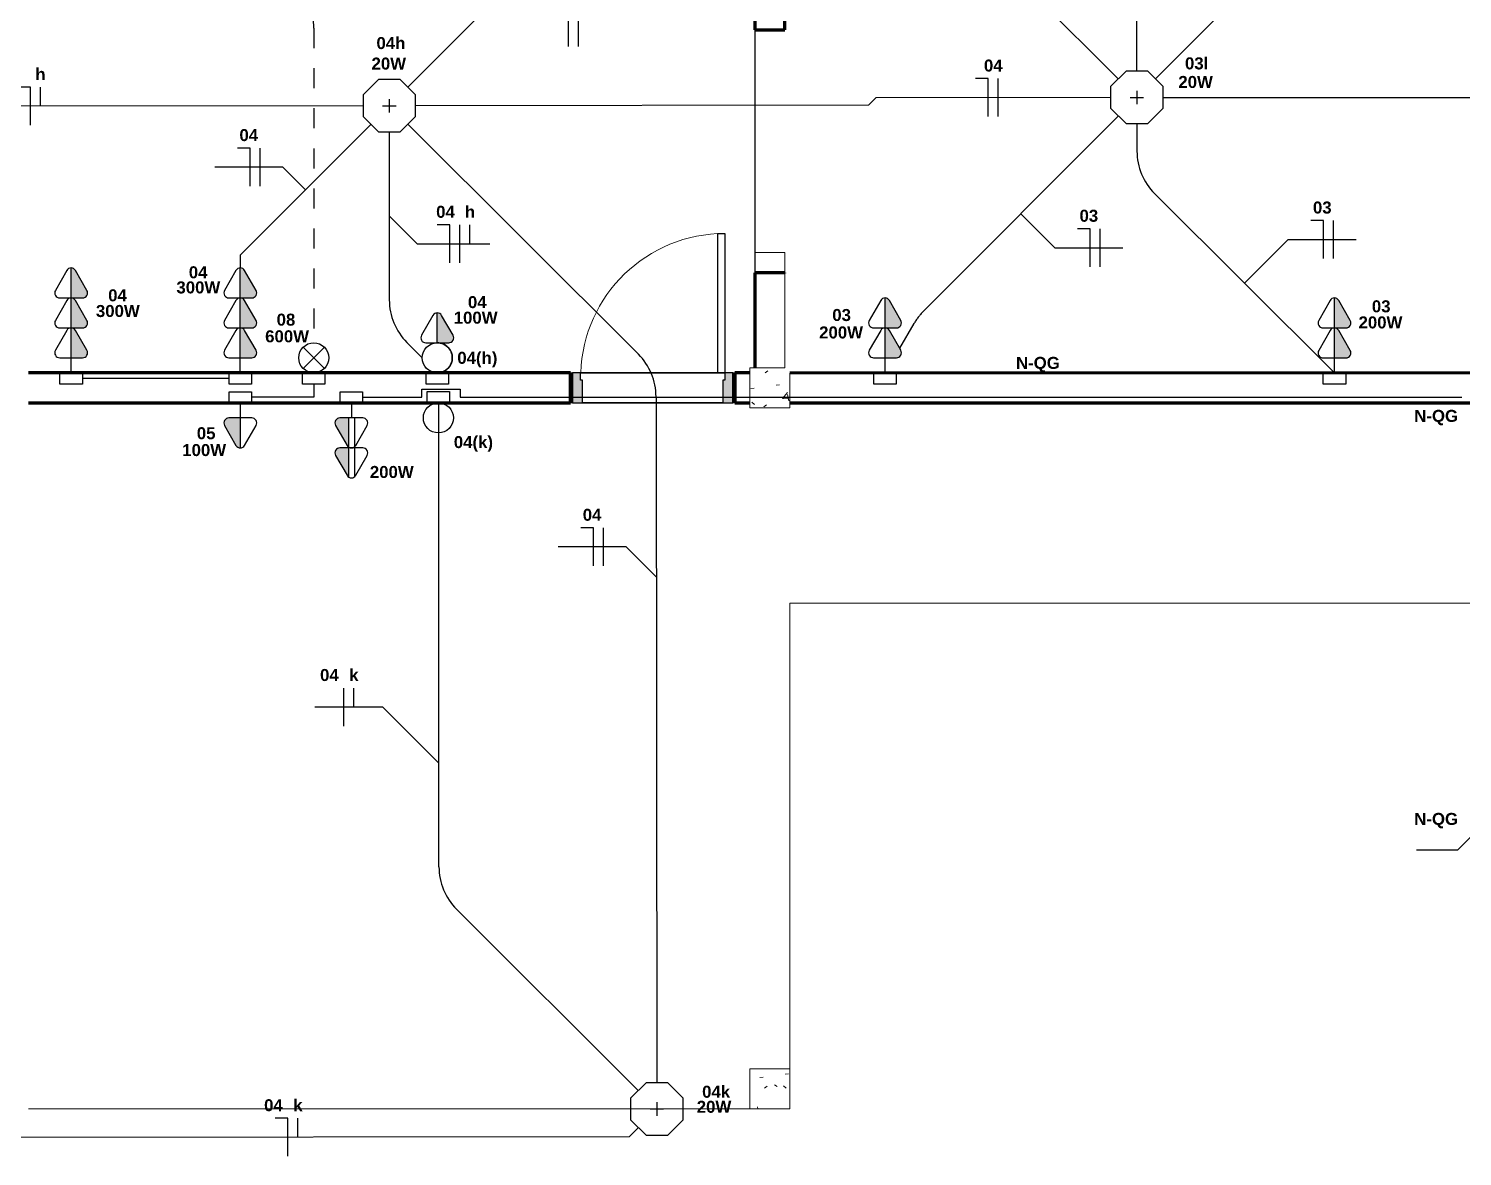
# Model space of a CAD drawing. Extents: x 1450 to 1868, y 82 to 351.
# Drawn here: x 1464.54 to 1471.7, y 143.44 to 149.07 of the extents above; entities that cross this region are included whole.
import ezdxf
from ezdxf.enums import TextEntityAlignment as Align

# ---------------------------------------------------------------- set-up
doc = ezdxf.new("R2010")
doc.units = 0
doc.header["$LTSCALE"] = 0.5
doc.linetypes.add('ELETRODUTO_PISO', pattern=[0.55, 0.4, -0.15])
doc.linetypes.add('ELETRODUTO_TETO', pattern=[1000, 1000, 0])
doc.layers.get('0').update_dxf_attribs({"linetype": 'CONTINUOUS'})
for name, color, linetype, lineweight in [('A-AREA', 32, 'CONTINUOUS', 9), ('A-DOOR', 31, 'CONTINUOUS', 25), ('A-DOOR-FRAM', 31, 'CONTINUOUS', 9), ('A-FLOR', 192, 'CONTINUOUS', 9), ('A-WALL', 113, 'CONTINUOUS', 30), ('S-COLS', 52, 'CONTINUOUS', 9)]:
    doc.layers.add(name, color=color, linetype=linetype, lineweight=lineweight)
for name, color, linetype in [('ELETRODUTO', 7, 'CONTINUOUS'), ('ELETRODUTO-PISO', 3, 'CONTINUOUS'), ('ELETRODUTO_TETO', 2, 'CONTINUOUS'), ('FIACAO', 7, 'CONTINUOUS'), ('Iluminação', 7, 'CONTINUOUS'), ('INDICACAO_CIRCUITO', 2, 'CONTINUOUS'), ('INDICACAO_INTERRUPTOR_FIA', 2, 'CONTINUOUS'), ('INDICACAO_POTENCIA', 1, 'CONTINUOUS'), ('INTERRUPTORES', 1, 'CONTINUOUS'), ('LINHA_DE_CHAMADA', 7, 'CONTINUOUS'), ('LUMINÁRIAS', 3, 'CONTINUOUS'), ('TOMADAS ABNT', 10, 'CONTINUOUS'), ('X_LIGACAO_VIRTUAL_OBJ', 7, 'CONTINUOUS')]:
    doc.layers.add(name, color=color, linetype=linetype)
doc.styles.add('Arial', font='arialbd.ttf', dxfattribs={"height": 100})

# ---------------------------------------------------------------- blocks, each defined once
blk = doc.blocks.new('Pilar Retangular de Concreto - 20X20 cm-V34-Planta Baixa')
at = {"layer": 'S-COLS'}
h = blk.add_hatch(dxfattribs=at)
h.set_pattern_fill('FP_54', color=256, style=0, pattern_type=2)
h.set_pattern_definition([(50, (38416.5, 14420.3), (364.368, -31.8783), [38.1, -419.1]), (355, (38416.5, 14420.3), (-70.486, 382.1133), [30.48, -335.28]), (100.451, (38446.87, 14417.65), (293.885, 350.2334), [32.38, -356.18]), (46.184, (38416.5, 14521.9), (542.1585, -84.086), [57.15, -628.65]), (96.636, (38461.7, 14514.9), (474.805, 494.8554), [48.57, -534.27]), (351.184, (38416.5, 14521.9), (474.81, 494.85), [45.72, -502.92]), (21, (38467.3, 14496.5), (303.2285, -204.5305), [38.1, -419.1]), (326, (38467.3, 14496.5), (123.604, 368.376), [30.48, -335.28]), (71.451, (38492.58, 14479.46), (426.834, 163.8427), [32.38, -356.18]), (37.5, (38416.51, 14420.3), (6.17665, 169.11015), [16.764, -314.452, 16.764, -323.596, -336.55]), (37.5, (38416.51, 14420.3), (6.17665, 169.11015), [-671.576, 16.764, -319.786]), (7.5, (38416.51, 14420.3), (133.6389, 200.3615), [16.764, -177.292, 16.764, -306.832, -128.27]), (7.5, (38416.51, 14420.3), (133.6389, 200.3615), [-517.652, 16.764, -111.506]), (327.5, (38303.23, 14420.3), (271.1818, -11.45836), [16.764, -110.236, 16.764, -905.256]), (327.5, (38303.23, 14420.3), (271.1818, -11.45836), [-143.764, -379.476, 16.764, -509.016]), (317.5, (38252.43, 14420.3), (296.2585, 50.8528), [16.764, -148.336, 16.764, -246.38, -373.38]), (317.5, (38252.43, 14420.3), (296.2585, 50.8528), [-428.244, 16.764, -356.616])])
h.paths.add_polyline_path([(48.1, -100), (100, -100), (100, 73.2), (75, 73.2), (75, 100), (-100, 100), (-100, -100), (-75, -100)], flags=0)
for p, q in [((75, 100), (-100, 100)), ((-100, 100), (-100, -100)), ((100, -100), (100, 73.2)), ((-100, -100), (100, -100))]:
    blk.add_line(p, q, dxfattribs=at)
blk = doc.blocks.new('Porta Simples de Abrir - 70x210cm - Marco de Madeira-3450791-Planta Baixa')
at = {"layer": 'A-DOOR-FRAM', "lineweight": 25}
h = blk.add_hatch(color=256, dxfattribs=at)
h.paths.add_polyline_path([(-400, -75), (-350, -75), (-350, 38), (-360, 38), (-360, 75), (-400, 75), (-400, -55.9)], flags=0)
h.paths.add_polyline_path([(350, -75), (400, -75), (400, 75), (360, 75), (359.9, 38), (350, 38), (350, -49.8)], flags=0)
at = {"layer": 'A-DOOR'}
for p, q in [((325, 75), (325, 771)), ((325, 771), (360, 771)), ((360, 771), (360, 75)), ((360, 75), (-360, 75)), ((360, 75), (325, 75)), ((-350, -75), (350, -75))]:
    blk.add_line(p, q, dxfattribs=at)
at = {"layer": 'A-DOOR', "lineweight": 9}
blk.add_arc((360, 50.9), 720.1, 90, 178.07863, dxfattribs=at)
at = {"layer": 'A-DOOR-FRAM', "lineweight": 25}
for p, q in [((-360, 75), (-400, 75)), ((-400, 75), (-400, -75)), ((-360, 38), (-360, 75)), ((360, 75), (360, 38)), ((400, 75), (360, 75)), ((400, -75), (400, 75)), ((-350, 38), (-360, 38)), ((-350, -75), (-350, 38)), ((360, 38), (350, 38)), ((350, 38), (350, -75)), ((-400, -75), (-350, -75)), ((350, -75), (400, -75))]:
    blk.add_line(p, q, dxfattribs=at)
blk = doc.blocks.new('Pilar Retangular de Concreto - 20X20 cm-V71-Planta Baixa')
at = {"layer": 'S-COLS'}
h = blk.add_hatch(dxfattribs=at)
h.set_pattern_fill('FP_119', color=256, style=0, pattern_type=2)
h.set_pattern_definition([(50, (38416.5, 17920.3), (364.368, -31.8783), [38.1, -419.1]), (355, (38416.5, 17920.3), (-70.486, 382.1133), [30.48, -335.28]), (100.451, (38446.87, 17917.65), (293.885, 350.2334), [32.38, -356.18]), (46.184, (38416.5, 18021.9), (542.1585, -84.086), [57.15, -628.65]), (96.636, (38461.7, 18014.9), (474.805, 494.8554), [48.57, -534.27]), (351.184, (38416.5, 18021.9), (474.81, 494.85), [45.72, -502.92]), (21, (38467.3, 17996.5), (303.2285, -204.5305), [38.1, -419.1]), (326, (38467.3, 17996.5), (123.604, 368.376), [30.48, -335.28]), (71.451, (38492.58, 17979.46), (426.834, 163.8427), [32.38, -356.18]), (37.5, (38416.51, 17920.3), (6.17665, 169.11015), [16.764, -314.452, 16.764, -323.596, -336.55]), (37.5, (38416.51, 17920.3), (6.17665, 169.11015), [-671.576, 16.764, -319.786]), (7.5, (38416.51, 17920.3), (133.6389, 200.3615), [16.764, -177.292, 16.764, -306.832, -128.27]), (7.5, (38416.51, 17920.3), (133.6389, 200.3615), [-517.652, 16.764, -111.506]), (327.5, (38303.23, 17920.3), (271.1818, -11.45836), [16.764, -110.236, 16.764, -905.256]), (327.5, (38303.23, 17920.3), (271.1818, -11.45836), [-143.764, -379.476, 16.764, -509.016]), (317.5, (38252.43, 17920.3), (296.2585, 50.8528), [16.764, -148.336, 16.764, -246.38, -373.38]), (317.5, (38252.43, 17920.3), (296.2585, 50.8528), [-428.244, 16.764, -356.616])])
h.paths.add_polyline_path([(100, -100), (100, 100), (-100, 100), (-100, -100)], flags=0)
for p, q in [((100, 100), (-100, 100)), ((-100, 100), (-100, -100)), ((100, -100), (100, 100)), ((-100, -100), (100, -100))]:
    blk.add_line(p, q, dxfattribs=at)
blk = doc.blocks.new('*U202', base_point=(-46767.4, 14923.04))
for points in [[(-46765.23, 14974.16, 0.269143), (-46767.4, 14975.42), (-46767.4, 14960.46), (-46761.71, 14960.46, 0.575867), (-46759.54, 14964.2)], [(-46765.23, 14959.2, 0.269143), (-46767.4, 14960.46), (-46767.4, 14945.5), (-46761.71, 14945.5, 0.575867), (-46759.54, 14949.24)], [(-46765.23, 14944.24, 0.269143), (-46767.4, 14945.5), (-46767.4, 14930.54), (-46761.71, 14930.54, 0.575867), (-46759.54, 14934.28)]]:
    blk.add_hatch(color=256).paths.add_polyline_path(points)
for p, q in [((-46769.57, 14974.16), (-46775.26, 14964.2)), ((-46767.4, 14960.46), (-46767.4, 14975.42)), ((-46759.54, 14964.2), (-46765.23, 14974.16)), ((-46769.57, 14959.2), (-46775.26, 14949.24)), ((-46773.09, 14960.46), (-46767.4, 14960.46)), ((-46767.4, 14945.5), (-46767.4, 14960.46)), ((-46767.4, 14960.46), (-46761.71, 14960.46)), ((-46759.54, 14949.24), (-46765.23, 14959.2)), ((-46769.57, 14944.24), (-46775.26, 14934.28)), ((-46773.09, 14945.5), (-46767.4, 14945.5)), ((-46767.4, 14930.54), (-46767.4, 14945.5)), ((-46767.4, 14945.5), (-46761.71, 14945.5)), ((-46759.54, 14934.28), (-46765.23, 14944.24)), ((-46773.09, 14930.54), (-46767.4, 14930.54)), ((-46767.4, 14923.04), (-46767.4, 14930.54)), ((-46767.4, 14930.54), (-46761.71, 14930.54))]:
    blk.add_line(p, q)
blk.add_lwpolyline([(-46773, 14923.04), (-46761.8, 14923.04), (-46761.8, 14917.43), (-46773, 14917.43)], close=True)
for centre, start, end in [((-46767.4, 14972.92), 29.74488, 150.25512), ((-46773.09, 14962.96), 150.25512, 270), ((-46761.71, 14962.96), 270, 29.74488), ((-46767.4, 14957.96), 29.74488, 150.25512), ((-46773.09, 14948), 150.25512, 270), ((-46761.71, 14948), 270, 29.74488), ((-46767.4, 14943), 29.74488, 150.25512), ((-46773.09, 14933.04), 150.25512, 270), ((-46761.71, 14933.04), 270, 29.74488)]:
    blk.add_arc(centre, 2.5, start, end)
blk = doc.blocks.new('*U203', base_point=(-46799.63, 14878.11))
for points in [[(-46797.46, 14929.23, 0.269143), (-46799.63, 14930.49), (-46799.63, 14915.53), (-46793.94, 14915.53, 0.575867), (-46791.77, 14919.27)], [(-46797.46, 14914.27, 0.269143), (-46799.63, 14915.53), (-46799.63, 14900.57), (-46793.94, 14900.57, 0.575867), (-46791.77, 14904.31)], [(-46797.46, 14899.31, 0.269143), (-46799.63, 14900.57), (-46799.63, 14885.61), (-46793.94, 14885.61, 0.575867), (-46791.77, 14889.35)]]:
    blk.add_hatch(color=256).paths.add_polyline_path(points)
for p, q in [((-46801.8, 14929.23), (-46807.49, 14919.27)), ((-46799.63, 14915.53), (-46799.63, 14930.49)), ((-46791.77, 14919.27), (-46797.46, 14929.23)), ((-46801.8, 14914.27), (-46807.49, 14904.31)), ((-46805.32, 14915.53), (-46799.63, 14915.53)), ((-46799.63, 14900.57), (-46799.63, 14915.53)), ((-46799.63, 14915.53), (-46793.94, 14915.53)), ((-46791.77, 14904.31), (-46797.46, 14914.27)), ((-46801.8, 14899.31), (-46807.49, 14889.35)), ((-46805.32, 14900.57), (-46799.63, 14900.57)), ((-46799.63, 14885.61), (-46799.63, 14900.57)), ((-46799.63, 14900.57), (-46793.94, 14900.57)), ((-46791.77, 14889.35), (-46797.46, 14899.31)), ((-46805.32, 14885.61), (-46799.63, 14885.61)), ((-46799.63, 14878.11), (-46799.63, 14885.61)), ((-46799.63, 14885.61), (-46793.94, 14885.61))]:
    blk.add_line(p, q)
blk.add_lwpolyline([(-46805.23, 14878.11), (-46794.03, 14878.11), (-46794.03, 14872.5), (-46805.23, 14872.5)], close=True)
for centre, start, end in [((-46799.63, 14927.99), 29.74488, 150.25512), ((-46805.32, 14918.03), 150.25512, 270), ((-46799.63, 14913.03), 29.74488, 150.25512), ((-46793.94, 14918.03), 270, 29.74488), ((-46805.32, 14903.07), 150.25512, 270), ((-46799.63, 14898.07), 29.74488, 150.25512), ((-46793.94, 14903.07), 270, 29.74488), ((-46805.32, 14888.11), 150.25512, 270), ((-46793.94, 14888.11), 270, 29.74488)]:
    blk.add_arc(centre, 2.5, start, end)
blk = doc.blocks.new('*U207', base_point=(-46159.61, 14981.09))
for points in [[(-46157.43, 15017.25, 0.269143), (-46159.61, 15018.51), (-46159.61, 15003.55), (-46153.91, 15003.55, 0.575867), (-46151.74, 15007.29)], [(-46157.43, 15002.29, 0.269143), (-46159.61, 15003.55), (-46159.61, 14988.59), (-46153.91, 14988.59, 0.575867), (-46151.74, 14992.33)]]:
    blk.add_hatch(color=256).paths.add_polyline_path(points)
for p, q in [((-46161.78, 15017.25), (-46167.47, 15007.29)), ((-46159.61, 15003.55), (-46159.61, 15018.51)), ((-46151.74, 15007.29), (-46157.43, 15017.25)), ((-46161.78, 15002.29), (-46167.47, 14992.33)), ((-46165.3, 15003.55), (-46159.61, 15003.55)), ((-46159.61, 14988.59), (-46159.61, 15003.55)), ((-46159.61, 15003.55), (-46153.91, 15003.55)), ((-46151.74, 14992.33), (-46157.43, 15002.29)), ((-46165.3, 14988.59), (-46159.61, 14988.59)), ((-46159.61, 14981.09), (-46159.61, 14988.59)), ((-46159.61, 14988.59), (-46153.91, 14988.59))]:
    blk.add_line(p, q)
blk.add_lwpolyline([(-46165.21, 14981.09), (-46154, 14981.09), (-46154, 14975.49), (-46165.21, 14975.49)], close=True)
for centre, start, end in [((-46159.61, 15016.01), 29.74488, 150.25512), ((-46165.3, 15006.05), 150.25512, 270), ((-46153.91, 15006.05), 270, 29.74488), ((-46159.61, 15001.05), 29.74488, 150.25512), ((-46165.3, 14991.09), 150.25512, 270), ((-46153.91, 14991.09), 270, 29.74488)]:
    blk.add_arc(centre, 2.5, start, end)
blk = doc.blocks.new('*U211', base_point=(-46656.6, 14978.45))
blk.add_hatch(color=256).paths.add_polyline_path([(-46654.43, 14999.66, 0.269143), (-46656.6, 15000.92), (-46656.6, 14985.95), (-46650.91, 14985.95, 0.575867), (-46648.74, 14989.69)])
for p, q in [((-46658.77, 14999.66), (-46664.46, 14989.69)), ((-46656.6, 14985.95), (-46656.6, 15000.92)), ((-46648.74, 14989.69), (-46654.43, 14999.66)), ((-46662.29, 14985.95), (-46656.6, 14985.95)), ((-46656.6, 14978.45), (-46656.6, 14985.95)), ((-46656.6, 14985.95), (-46650.91, 14985.95))]:
    blk.add_line(p, q)
blk.add_lwpolyline([(-46662.2, 14978.45), (-46651, 14978.45), (-46651, 14972.85), (-46662.2, 14972.85)], close=True)
for centre, start, end in [((-46656.6, 14998.42), 29.74488, 150.25512), ((-46662.29, 14988.45), 150.25512, 270), ((-46650.91, 14988.45), 270, 29.74488)]:
    blk.add_arc(centre, 2.5, start, end)
blk = doc.blocks.new('*U246', base_point=(-46537.87, 14773.66))
for points in [[(-46535.7, 14809.82, 0.269143), (-46537.87, 14811.08), (-46537.87, 14796.12), (-46532.18, 14796.12, 0.575867), (-46530.01, 14799.86)], [(-46535.7, 14794.86, 0.269143), (-46537.87, 14796.12), (-46537.87, 14781.16), (-46532.18, 14781.16, 0.575867), (-46530.01, 14784.9)]]:
    blk.add_hatch(color=256).paths.add_polyline_path(points)
for p, q in [((-46540.04, 14809.82), (-46545.74, 14799.86)), ((-46537.87, 14796.12), (-46537.87, 14811.08)), ((-46530.01, 14799.86), (-46535.7, 14809.82)), ((-46540.04, 14794.86), (-46545.74, 14784.9)), ((-46543.57, 14796.12), (-46537.87, 14796.12)), ((-46537.87, 14781.16), (-46537.87, 14796.12)), ((-46537.87, 14796.12), (-46532.18, 14796.12)), ((-46530.01, 14784.9), (-46535.7, 14794.86)), ((-46543.57, 14781.16), (-46537.87, 14781.16)), ((-46537.87, 14773.66), (-46537.87, 14781.16)), ((-46537.87, 14781.16), (-46532.18, 14781.16))]:
    blk.add_line(p, q)
blk.add_lwpolyline([(-46543.48, 14773.66), (-46532.27, 14773.66), (-46532.27, 14768.06), (-46543.48, 14768.06)], close=True)
for centre, start, end in [((-46537.87, 14808.58), 29.74488, 150.25512), ((-46543.57, 14798.62), 150.25512, 270), ((-46532.18, 14798.62), 270, 29.74488), ((-46537.87, 14793.62), 29.74488, 150.25512), ((-46543.57, 14783.66), 150.25512, 270), ((-46532.18, 14783.66), 270, 29.74488)]:
    blk.add_arc(centre, 2.5, start, end)
blk = doc.blocks.new('*U262', base_point=(-46470.81, 19019.21))
blk.add_lwpolyline([(-46476.41, 19019.21), (-46465.2, 19019.21), (-46465.2, 19013.6), (-46476.41, 19013.6)], close=True)
blk.add_circle((-46470.81, 19026.71), 7.5)
blk = doc.blocks.new('*U291', base_point=(-46555.9, 19648.24))
at = {"layer": 'LUMINÁRIAS'}
blk.add_lwpolyline([(-46574.05, 19655.76), (-46574.05, 19640.72), (-46563.42, 19630.09), (-46548.38, 19630.09), (-46537.75, 19640.72), (-46537.75, 19655.76), (-46548.38, 19666.39), (-46563.42, 19666.39)], close=True, dxfattribs=at)
for points in [[(-46555.9, 19652.91), (-46555.9, 19643.57)], [(-46560.57, 19648.24), (-46551.23, 19648.24)]]:
    blk.add_lwpolyline(points, dxfattribs=at)
blk = doc.blocks.new('*U309', base_point=(-46541.69, 15055.92))
h = blk.add_hatch(color=256)
h.dxf.hatch_style = 1
h.paths.add_polyline_path([(-46534.19, 15054.42), (-46534.19, 15050.22, 0.57586), (-46530.45, 15048.05), (-46520.49, 15053.74, 0.102393), (-46519.73, 15054.42)])
h.paths.add_polyline_path([(-46505.53, 15053.74, 0.102393), (-46504.77, 15054.42), (-46519.23, 15054.42), (-46519.23, 15050.22, 0.575872), (-46515.49, 15048.05)])
for p, q in [((-46520.49, 15058.09), (-46530.45, 15063.78)), ((-46505.53, 15058.09), (-46515.49, 15063.78)), ((-46541.69, 15055.92), (-46534.19, 15055.92)), ((-46534.19, 15061.61), (-46534.19, 15055.92)), ((-46534.19, 15057.42), (-46519.73, 15057.42)), ((-46534.19, 15055.92), (-46534.19, 15050.22)), ((-46519.23, 15061.61), (-46519.23, 15055.92)), ((-46519.23, 15057.42), (-46504.77, 15057.42)), ((-46519.23, 15055.92), (-46519.23, 15050.22)), ((-46534.19, 15054.42), (-46519.73, 15054.42)), ((-46530.45, 15048.05), (-46520.49, 15053.74)), ((-46519.23, 15054.42), (-46504.77, 15054.42)), ((-46515.49, 15048.05), (-46505.53, 15053.74))]:
    blk.add_line(p, q)
blk.add_lwpolyline([(-46541.69, 15061.52), (-46541.69, 15050.31), (-46547.29, 15050.31), (-46547.29, 15061.52)], close=True)
for centre, start, end in [((-46531.69, 15061.61), 60.25512, 180), ((-46516.73, 15061.61), 60.25512, 180), ((-46521.73, 15055.92), 299.74488, 60.25512), ((-46506.77, 15055.92), 299.74488, 60.25512), ((-46531.69, 15050.22), 180, 299.74488), ((-46516.73, 15050.22), 180, 299.74488)]:
    blk.add_arc(centre, 2.5, start, end)
blk = doc.blocks.new('Cozinha')
at = {"layer": 'A-WALL', "lineweight": 70}
for p, q in [((767.5, -742.5), (767.5, -931.25)), ((782.5, -931.25), (782.5, -827.5)), ((767.5, -931.25), (782.5, -931.25)), ((782.5, -1052.63), (767.5, -1052.63)), ((767.5, -1052.63), (767.5, -1100)), ((782.5, -1052.68), (782.5, -1052.63)), ((675.5, -1102.5), (405, -1102.5)), ((675.5, -1117.5), (675.5, -1102.5)), ((765, -1102.5), (757.5, -1102.5)), ((757.5, -1102.5), (757.5, -1117.5)), ((1152.5, -1102.5), (785, -1102.68)), ((405, -1117.5), (675.5, -1117.5)), ((757.5, -1117.5), (765, -1117.5)), ((785, -1117.5), (1127.5, -1117.5))]:
    blk.add_line(p, q, dxfattribs=at)
at = {"layer": 'A-WALL', "lineweight": 9}
blk.add_line((782.4, -1052.63), (782.4, -1100), dxfattribs=at)
at = {"layer": 'A-WALL'}
for p, q in [((675.5, -1102.5), (676.5, -1102.5)), ((680.5, -1102.5), (752.5, -1102.5)), ((756.5, -1102.5), (757.5, -1102.5)), ((676.5, -1117.5), (675.5, -1117.5)), ((751.5, -1117.5), (681.5, -1117.5)), ((757.5, -1117.5), (756.5, -1117.5))]:
    blk.add_line(p, q, dxfattribs=at)
blk = doc.blocks.new('*U264', base_point=(-47154.66, 15029.39))
for p, q in [((-47154.66, 15036.89), (-47159.96, 15042.19)), ((-47154.66, 15044.39), (-47154.66, 15044.39)), ((-47154.66, 15036.89), (-47149.36, 15042.19)), ((-47154.66, 15036.89), (-47159.96, 15031.58)), ((-47154.66, 15036.89), (-47149.36, 15031.58))]:
    blk.add_line(p, q)
blk.add_lwpolyline([(-47160.26, 15029.39), (-47149.06, 15029.39), (-47149.06, 15023.78), (-47160.26, 15023.78)], close=True)
blk.add_circle((-47154.66, 15036.89), 7.5)
blk = doc.blocks.new('*U446', base_point=(-31626.11, 36385.56))
at = {"linetype": 'ByBlock'}
blk.add_lwpolyline([(-31626.11, 36385.56), (-31723.63, 36288.04, 0.063705), (-31728.29, 36282.01), (-31735.46, 36269.8)], format="xyb", dxfattribs=at)
blk = doc.blocks.new('*U447', base_point=(-31616.86, 36381.72))
at = {"linetype": 'ByBlock'}
blk.add_lwpolyline([(-31616.86, 36381.72), (-31616.86, 36368.02, 0.198912), (-31608.07, 36346.8), (-31518.41, 36257.14)], format="xyb", dxfattribs=at)
blk = doc.blocks.new('*U448', base_point=(-31603.77, 36394.8))
at = {"linetype": 'ByBlock'}
blk.add_lwpolyline([(-31603.77, 36394.8), (-31278.7, 36394.4)], dxfattribs=at)
blk = doc.blocks.new('*U454', base_point=(-31980.73, 36381.85))
at = {"linetype": 'ByBlock'}
blk.add_lwpolyline([(-31980.73, 36381.85), (-31865.82, 36266.93, -0.198924), (-31857.03, 36245.71), (-31857.04, 35903.19)], format="xyb", dxfattribs=at)
blk = doc.blocks.new('*U455', base_point=(-32003.08, 36391.1))
at = {"linetype": 'ByBlock'}
blk.add_lwpolyline([(-32003.08, 36391.1), (-32349.62, 36391.1, 0.078093), (-32358.82, 36389.66), (-32359.4, 36389.47)], format="xyb", dxfattribs=at)
blk = doc.blocks.new('*U456', base_point=(-31866.3, 35899.36))
at = {"linetype": 'ByBlock'}
blk.add_lwpolyline([(-31866.3, 35899.36), (-31956.89, 35989.95, -0.19923), (-31965.67, 36011.2), (-31965.39, 36242.74), (-31965.67, 36242.74)], format="xyb", dxfattribs=at)
blk = doc.blocks.new('*U457', base_point=(-31866.3, 35880.85))
at = {"linetype": 'ByBlock'}
blk.add_lwpolyline([(-31866.3, 35880.85), (-31870.95, 35876.2), (-32226.49, 35876.2), (-32231.6, 35881.31)], dxfattribs=at)
blk = doc.blocks.new('*U458', base_point=(-31999.24, 36381.85))
at = {"linetype": 'ByBlock'}
blk.add_lwpolyline([(-31999.24, 36381.85), (-32064.51, 36316.58), (-32064.51, 36310.24)], dxfattribs=at)
blk = doc.blocks.new('*U459', base_point=(-32070.12, 36255.06))
at = {"linetype": 'ByBlock'}
blk.add_lwpolyline([(-32070.12, 36255.06), (-32070.12, 36255.06), (-32143.36, 36255.06)], dxfattribs=at)
blk = doc.blocks.new('*U460', base_point=(-31980.73, 36400.36))
at = {"linetype": 'ByBlock'}
blk.add_lwpolyline([(-31980.73, 36400.36), (-31906.44, 36474.65, -0.199097), (-31885.2, 36483.44), (-31859.76, 36483.42)], format="xyb", dxfattribs=at)
blk = doc.blocks.new('*U467', base_point=(-31626.11, 36404.07))
at = {"linetype": 'ByBlock'}
blk.add_lwpolyline([(-31626.11, 36404.07), (-31754.33, 36532.29), (-31754.78, 36532.48)], dxfattribs=at)
blk = doc.blocks.new('*U468', base_point=(-31629.95, 36394.81))
at = {"linetype": 'ByBlock'}
blk.add_lwpolyline([(-31629.95, 36394.81), (-31747.09, 36394.81), (-31750.82, 36391.09), (-31976.9, 36391.1)], dxfattribs=at)
blk = doc.blocks.new('*U689', base_point=(-33318.58, 35215.24))
at = {"linetype": 'ByBlock'}
blk.add_lwpolyline([(-33318.58, 35215.24), (-33187.58, 35084.23, -0.198912), (-33178.79, 35063.02), (-33178.79, 34905.94)], format="xyb", dxfattribs=at)
blk = doc.blocks.new('*U690', base_point=(-33178.79, 34885.34))
at = {"linetype": 'ByBlock'}
blk.add_lwpolyline([(-33178.79, 34885.34), (-33178.79, 34878.75), (-33209.84, 34878.75)], dxfattribs=at)
blk = doc.blocks.new('*U691', base_point=(-33154.42, 34878.75))
at = {"linetype": 'ByBlock'}
blk.add_lwpolyline([(-33154.42, 34878.75), (-33124.83, 34878.75), (-33124.83, 34882.87), (-33105.7, 34882.87), (-33105.7, 34878.75), (-32586.77, 34878.75), (-32586.77, 34871.05)], dxfattribs=at)
blk = doc.blocks.new('*U767', base_point=(-33353.63, 35555.76))
at = {"linetype": 'ByBlock'}
blk.add_arc((-33346.13, 35555.76), 7.5, 359.9999999999515, 0, dxfattribs=at)
blk = doc.blocks.new('*U761', base_point=(-33475.09, 35665.19))
blk.add_lwpolyline([(-33475.09, 35670.8), (-33475.09, 35659.59), (-33480.69, 35659.59), (-33480.69, 35670.8)], close=True)
blk.add_circle((-33467.59, 35665.19), 7.5)
blk = doc.blocks.new('*U762', base_point=(-33475.09, 35665.19))
blk.add_hatch(color=256).paths.add_polyline_path([(-33461.38, 35663.02, 0.269143), (-33460.13, 35665.19), (-33475.09, 35665.19), (-33475.09, 35659.5, 0.575867), (-33471.35, 35657.33)])
for p, q in [((-33461.38, 35667.36), (-33471.35, 35673.06)), ((-33475.09, 35670.89), (-33475.09, 35665.19)), ((-33475.09, 35665.19), (-33475.09, 35659.5)), ((-33475.09, 35665.19), (-33460.13, 35665.19)), ((-33471.35, 35657.33), (-33461.38, 35663.02))]:
    blk.add_line(p, q)
for centre, start, end in [((-33472.59, 35670.89), 60.25512, 180), ((-33462.63, 35665.19), 299.74488, 60.25512), ((-33472.59, 35659.5), 180, 299.74488)]:
    blk.add_arc(centre, 2.5, start, end)
blk = doc.blocks.new('*U763', base_point=(-33353.58, 35808.49))
at = {"linetype": 'ByBlock'}
blk.add_lwpolyline([(-33353.58, 35808.49), (-33353.57, 35808.49)], dxfattribs=at)
blk = doc.blocks.new('*U775', base_point=(-33117.14, 34905.94))
at = {"linetype": 'ByBlock'}
blk.add_arc((-33117.14, 34898.44), 7.5, 270, 90, dxfattribs=at)
blk = doc.blocks.new('*U776', base_point=(-33141.08, 35011.19))
at = {"linetype": 'ByBlock'}
blk.add_lwpolyline([(-33141.08, 35011.19), (-33141.08, 34927.32, 0.198913), (-33132.3, 34906.11), (-33124.64, 34898.44)], format="xyb", dxfattribs=at)
blk = doc.blocks.new('*U789', base_point=(-32758.7, 35037.7))
at = {"linetype": 'ByBlock'}
blk.add_lwpolyline([(-32758.7, 35037.7), (-32627.05, 35169.36, -0.198912), (-32605.83, 35178.14), (-32600.16, 35178.14)], format="xyb", dxfattribs=at)
blk = doc.blocks.new('*U797', base_point=(-32767.96, 35041.53))
at = {"linetype": 'ByBlock'}
blk.add_lwpolyline([(-32767.96, 35041.53), (-32767.96, 35095.61, 0.198912), (-32776.75, 35116.82), (-32838.03, 35178.11, -0.198912), (-32846.82, 35199.32), (-32846.82, 35255.36)], format="xyb", dxfattribs=at)
blk = doc.blocks.new('*U1322', base_point=(608.67, 153.293))
for p, q in [((608.67, 153.483), (608.544, 153.483)), ((608.67, 153.103), (608.67, 153.483))]:
    blk.add_line(p, q)
blk = doc.blocks.new('*U1323', base_point=(576.818, 148.746))
blk.add_line((576.818, 148.556), (576.818, 148.936))
blk = doc.blocks.new('*U1373', base_point=(1470.9987, 148.0138))
at = {"xscale": 0.5, "yscale": 0.5, "zscale": 0.5}
for name, p in [('*U1322', (1471.0054, 148.0138)), ('*U1323', (1471.0554, 148.0138))]:
    blk.add_blockref(name, p, dxfattribs=at)
blk = doc.blocks.new('*U1374', base_point=(1469.8337, 147.9727))
at = {"xscale": 0.5, "yscale": 0.5, "zscale": 0.5}
for name, p in [('*U1322', (1469.8403, 147.9727)), ('*U1323', (1469.8903, 147.9727))]:
    blk.add_blockref(name, p, dxfattribs=at)
blk = doc.blocks.new('*U1378', base_point=(1469.3567, 148.7225))
at = {"xscale": 0.5, "yscale": 0.5, "zscale": 0.5}
for name, p in [('*U1322', (1469.3317, 148.7225)), ('*U1323', (1469.3817, 148.7225))]:
    blk.add_blockref(name, p, dxfattribs=at)
blk = doc.blocks.new('*U1395', base_point=(1465.6406, 148.3753))
at = {"xscale": 0.5, "yscale": 0.5, "zscale": 0.5}
for name, p in [('*U1322', (1465.6473, 148.3753)), ('*U1323', (1465.6973, 148.3753))]:
    blk.add_blockref(name, p, dxfattribs=at)
blk = doc.blocks.new('*U1397', base_point=(1467.2293, 149.0724))
at = {"xscale": 0.5, "yscale": 0.5, "zscale": 0.5}
for name, p in [('*U1322', (1467.236, 149.0724)), ('*U1323', (1467.286, 149.0724))]:
    blk.add_blockref(name, p, dxfattribs=at)
blk = doc.blocks.new('*U1331', base_point=(665.55, 144.199))
blk.add_line((665.55, 144.199), (665.55, 144.389))
blk = doc.blocks.new('*U1398', base_point=(1464.5759, 148.6795))
at = {"xscale": 0.5, "yscale": 0.5, "zscale": 0.5}
for name, p in [('*U1322', (1464.5509, 148.6795)), ('*U1331', (1464.6009, 148.6795))]:
    blk.add_blockref(name, p, dxfattribs=at)
blk = doc.blocks.new('*U1413', base_point=(1467.3542, 146.4797))
at = {"xscale": 0.5, "yscale": 0.5, "zscale": 0.5}
for name, p in [('*U1322', (1467.3608, 146.4797)), ('*U1323', (1467.4108, 146.4797))]:
    blk.add_blockref(name, p, dxfattribs=at)
blk = doc.blocks.new('*U1414', base_point=(1466.6629, 147.9923))
at = {"xscale": 0.5, "yscale": 0.5, "zscale": 0.5}
for name, p in [('*U1322', (1466.6446, 147.9923)), ('*U1323', (1466.6946, 147.9923)), ('*U1331', (1466.7446, 147.9923))]:
    blk.add_blockref(name, p, dxfattribs=at)
blk = doc.blocks.new('*U1436', base_point=(1465.861, 143.5321))
at = {"xscale": 0.5, "yscale": 0.5, "zscale": 0.5}
for name, p in [('*U1322', (1465.836, 143.5321)), ('*U1331', (1465.886, 143.5321))]:
    blk.add_blockref(name, p, dxfattribs=at)
blk = doc.blocks.new('*U1447', base_point=(1466.14, 145.6799))
at = {"xscale": 0.5, "yscale": 0.5, "zscale": 0.5}
for name, p in [('*U1323', (1466.115, 145.6799)), ('*U1331', (1466.165, 145.6799))]:
    blk.add_blockref(name, p, dxfattribs=at)

msp = doc.modelspace()

# ---------------------------------------------------------------- linework, layer by layer
at = {"layer": 'A-AREA'}
msp.add_line((1468.168, 147.8471), (1468.168, 149.0609), dxfattribs=at)
at = {"layer": 'A-FLOR'}
for p, q in [((1468.167, 149.0609), (1468.167, 147.8471)), ((1468.167, 147.9484), (1468.317, 147.9484)), ((1468.317, 147.9484), (1468.317, 147.8471)), ((1468.342, 143.8734), (1468.342, 146.1984)), ((1468.342, 146.1984), (1471.767, 146.1984)), ((1464.542, 143.6734), (1468.142, 143.6734))]:
    msp.add_line(p, q, dxfattribs=at)
at = {"layer": 'LINHA_DE_CHAMADA'}
for points in [[(1465.9237, 148.2623), (1465.8106, 148.3753), (1465.4706, 148.3753)], [(1466.342, 148.1315), (1466.4812, 147.9923), (1466.8446, 147.9923)], [(1469.4939, 148.1425), (1469.6637, 147.9727), (1470.0037, 147.9727)], [(1470.6106, 147.7956), (1470.8287, 148.0138), (1471.1687, 148.0138)], [(1467.6745, 146.3295), (1467.5242, 146.4797), (1467.1842, 146.4797)], [(1466.5898, 145.4001), (1466.31, 145.6799), (1465.97, 145.6799)], [(1471.8852, 145.1759), (1471.674, 144.9647), (1471.4698, 144.9647)]]:
    msp.add_lwpolyline(points, dxfattribs=at)

# ---------------------------------------------------------------- block references
at = {"layer": 'A-DOOR', "xscale": 0.00100000000000115, "yscale": 0.00100000000000115, "zscale": 0.00100000000000115}
msp.add_blockref('Porta Simples de Abrir - 70x210cm - Marco de Madeira-3450791-Planta Baixa', (1467.657, 147.2734), dxfattribs=at)
at = {"layer": 'A-WALL', "xscale": 0.01000000108748102, "yscale": 0.01000000108748102, "zscale": 0.01000000108748102}
msp.add_blockref('Cozinha', (1460.492, 158.3734), dxfattribs=at)
at = {"layer": 'ELETRODUTO', "linetype": 'ELETRODUTO_TETO', "xscale": 0.01000000108748102, "yscale": 0.01000000108748102, "zscale": 0.01000000108748102, "rotation": 270}
msp.add_blockref('*U767', (1466.5815, 147.4984), dxfattribs=at)
at = {"layer": 'ELETRODUTO-PISO', "linetype": 'ELETRODUTO_PISO', "xscale": 0.01000000108748102, "yscale": 0.01000000108748102, "zscale": 0.01000000108748102}
msp.add_blockref('*U689', (1464.567, 150.5913), dxfattribs=at)
at = {"layer": 'ELETRODUTO_TETO', "linetype": 'ELETRODUTO_TETO', "xscale": 0.01000000108748102, "yscale": 0.01000000108748102, "zscale": 0.01000000108748102}
for name, p in [('*U797', (1470.0733, 148.8543)), ('*U789', (1470.1658, 148.8159)), ('*U776', (1466.342, 148.5508)), ('*U690', (1465.965, 147.2923)), ('*U691', (1466.2087, 147.2264))]:
    msp.add_blockref(name, p, dxfattribs=at)
at = {"layer": 'ELETRODUTO_TETO', "linetype": 'ELETRODUTO_TETO', "xscale": 0.01000000108748102, "yscale": 0.01000000108748102, "zscale": 0.01000000108748102, "rotation": 0.07010083668257439}
for name, p in [('*U467', (1469.9806, 148.8158)), ('*U460', (1466.4345, 148.7744)), ('*U468', (1469.9424, 148.7232)), ('*U448', (1470.2042, 148.7234)), ('*U455', (1466.2111, 148.6815)), ('*U446', (1469.9809, 148.6307)), ('*U458', (1466.2496, 148.589)), ('*U454', (1466.4347, 148.5893)), ('*U447', (1470.0735, 148.5925)), ('*U459', (1465.5424, 147.3204)), ('*U456', (1467.5849, 143.7658)), ('*U457', (1467.5852, 143.5807))]:
    msp.add_blockref(name, p, dxfattribs=at)
at = {"layer": 'FIACAO'}
for name, p in [('*U1397', (1467.2293, 149.0724)), ('*U1395', (1465.6406, 148.3753)), ('*U1414', (1466.6629, 147.9923)), ('*U1374', (1469.8337, 147.9727)), ('*U1373', (1470.9987, 148.0138)), ('*U1413', (1467.3542, 146.4797)), ('*U1447', (1466.14, 145.6799))]:
    msp.add_blockref(name, p, dxfattribs=at)
for name, p, rotation in [('*U1398', (1464.5759, 148.6795), 0.07078175238102839), ('*U1378', (1469.3567, 148.7225), 0.07010083683165506), ('*U1436', (1465.861, 143.5321), 0.0701008366183289)]:
    msp.add_blockref(name, p, dxfattribs=dict(at, rotation=rotation))
at = {"layer": 'Iluminação', "xscale": 0.007210252382215969, "yscale": 0.007210252382215969, "zscale": 0.007210252382215969}
for p in [(1470.0733, 148.7234), (1466.342, 148.6817)]:
    msp.add_blockref('*U291', p, dxfattribs=at)
at = {"layer": 'INDICACAO_CIRCUITO', "xscale": 0.007210252382215969, "yscale": 0.007210252382215969, "zscale": 0.007210252382215969}
msp.add_blockref('*U291', (1467.6776, 143.6734), dxfattribs=at)
at = {"layer": 'INTERRUPTORES', "xscale": 0.01000000108748102, "yscale": 0.01000000108748102, "zscale": 0.01000000108748102, "rotation": 89.99999999998747}
msp.add_blockref('*U761', (1466.5815, 147.3484), dxfattribs=at)
at = {"layer": 'INTERRUPTORES', "linetype": 'ELETRODUTO_TETO', "xscale": 0.01000000108748102, "yscale": 0.01000000108748102, "zscale": 0.01000000108748102}
msp.add_blockref('*U775', (1466.5815, 147.4984), dxfattribs=at)
at = {"layer": 'S-COLS', "xscale": 0.00100000000000115, "yscale": 0.00100000000000115, "zscale": 0.00100000000000115}
for name, p in [('Pilar Retangular de Concreto - 20X20 cm-V34-Planta Baixa', (1468.242, 147.2734)), ('Pilar Retangular de Concreto - 20X20 cm-V71-Planta Baixa', (1468.242, 143.7734))]:
    msp.add_blockref(name, p, dxfattribs=at)
at = {"layer": 'TOMADAS ABNT', "xscale": 0.01000000108748102, "yscale": 0.01000000108748102, "zscale": 0.01000000108748102}
for name, p in [('*U203', (1464.7539, 147.3484)), ('*U202', (1465.5984, 147.3484)), ('*U246', (1468.8165, 147.3484)), ('*U207', (1471.0594, 147.3479)), ('*U264', (1465.965, 147.3484))]:
    msp.add_blockref(name, p, dxfattribs=at)
for name, p, rotation in [('*U762', (1466.5815, 147.4984), 89.99999999999999), ('*U211', (1465.5984, 147.1984), 179.9999999999997), ('*U309', (1466.1527, 147.1984), 269.9999999999995), ('*U262', (1466.587, 147.1984), 180.0019978057619)]:
    msp.add_blockref(name, p, dxfattribs=dict(at, rotation=rotation))
at = {"layer": 'X_LIGACAO_VIRTUAL_OBJ', "xscale": 0.01000000108748102, "yscale": 0.01000000108748102, "zscale": 0.01000000108748102, "rotation": 270}
msp.add_blockref('*U763', (1466.5815, 147.4984), dxfattribs=at)

# ---------------------------------------------------------------- texts
at = {"layer": 'INDICACAO_CIRCUITO', "style": 'Arial'}
for s, p in [('04h', (1466.2779, 148.9648)), ('03l', (1470.3134, 148.8635)), ('04', (1465.3413, 147.8204)), ('04', (1464.9389, 147.7054)), ('04', (1466.7344, 147.6714)), ('03', (1471.2462, 147.6506)), ('08', (1465.7796, 147.5839)), ('03', (1468.553, 147.6072)), ('04(h)', (1466.6814, 147.3933)), ('N-QG', (1469.47, 147.3681)), ('N-QG', (1471.4576, 147.1035)), ('05', (1465.3813, 147.0169)), ('04(k)', (1466.664, 146.9726)), ('N-QG', (1471.4576, 145.0914)), ('04k', (1467.9034, 143.7294))]:
    msp.add_text(s, height=0.06, dxfattribs=at).set_placement(p)
for s, p in [('04', (1469.3565, 148.8525)), ('04', (1465.6406, 148.5053)), ('03', (1470.9987, 148.1438)), ('04', (1466.6225, 148.1223)), ('03', (1469.8337, 148.1027)), ('04', (1467.3542, 146.6097)), ('04', (1466.0429, 145.8099)), ('04', (1465.7638, 143.662))]:
    msp.add_text(s, height=0.06, dxfattribs=at).set_placement(p, align=Align.CENTER)
at = {"layer": 'INDICACAO_INTERRUPTOR_FIA', "style": 'Arial'}
for s, p in [('h', (1464.6008, 148.8096)), ('h', (1466.7446, 148.1223)), ('k', (1466.165, 145.8099)), ('k', (1465.8859, 143.6621))]:
    msp.add_text(s, height=0.06, dxfattribs=at).set_placement(p, align=Align.CENTER)
at = {"layer": 'INDICACAO_POTENCIA', "style": 'Arial'}
for s, p in [('20W', (1466.2533, 148.8623)), ('20W', (1470.2804, 148.7705)), ('300W', (1465.2795, 147.745)), ('300W', (1464.8776, 147.6272)), ('100W', (1466.6635, 147.5938)), ('200W', (1471.1797, 147.5701)), ('600W', (1465.7224, 147.5008)), ('200W', (1468.4875, 147.52)), ('100W', (1465.3085, 146.9329)), ('200W', (1466.2449, 146.8235)), ('20W', (1467.8766, 143.6542))]:
    msp.add_text(s, height=0.06, dxfattribs=at).set_placement(p)

doc.saveas('drawing.dxf')
